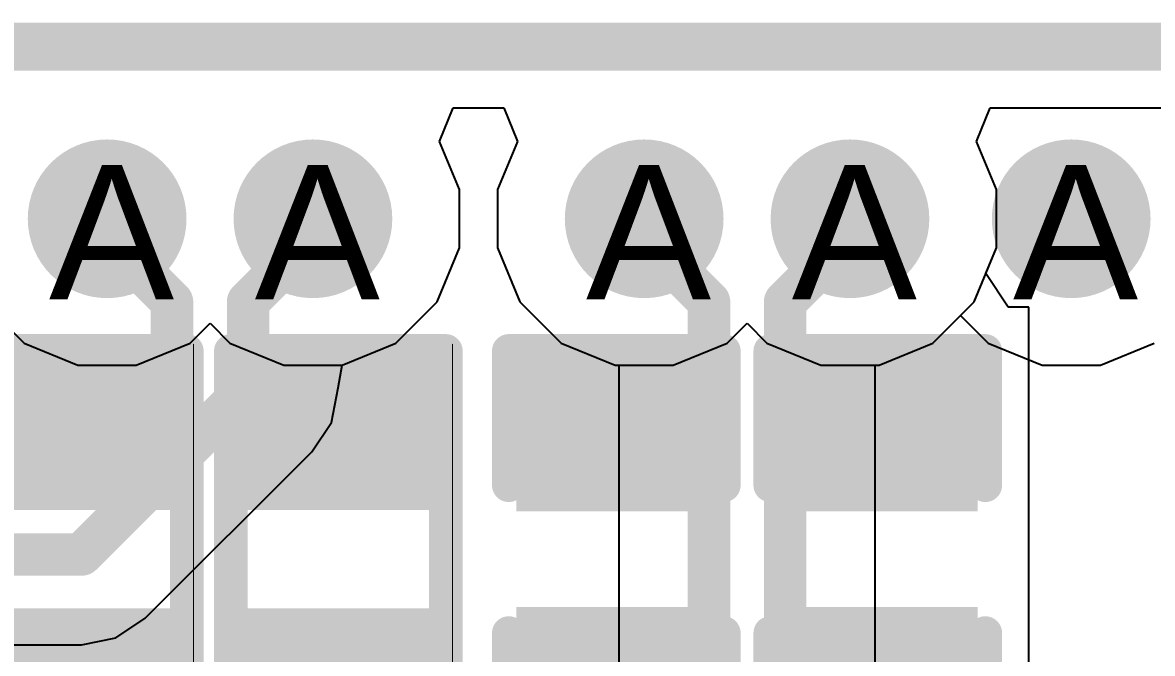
# Model space of a CAD drawing. Header units: inches. Extents: x 0 to 5271, y 0 to 5417.
# Drawn here: x 73.801 to 78.072, y 107.678 to 110.064 of the extents above; entities that cross this region are included whole.
import ezdxf

# ---------------------------------------------------------------- set-up
doc = ezdxf.new("R2010")
doc.units = ezdxf.units.IN
for name, color, linetype in [('Board_Outline', 216, 'Continuous'), ('Bottom Layer', 5, 'Continuous'), ('Bottom Overlay', 54, 'Continuous'), ('Bottom Paste', 16, 'Continuous'), ('Bottom Solder', 6, 'Continuous'), ('Drill Drawing', 1, 'Continuous'), ('L2_GND1', 16, 'Continuous'), ('L3_SIG1', 76, 'Continuous'), ('L4_PWR', 90, 'Continuous'), ('L5_GND2', 156, 'Continuous'), ('L6_SIG2', 130, 'Continuous'), ('L7_GND3', 216, 'Continuous'), ('Top Layer', 1, 'Continuous'), ('Top Overlay', 2, 'Continuous'), ('Via Holes', 16, 'Continuous')]:
    doc.layers.add(name, color=color, linetype=linetype)
doc.styles.add('Arial', font='', dxfattribs={"height": 0.2})
doc.styles.get('Arial').set_extended_font_data('Arial')

# ---------------------------------------------------------------- blocks, each defined once
blk = doc.blocks.new('RES_0402_B_491')
at = {"layer": 'Bottom Layer'}
for points in [[(-0.2413, 0.3175), (-0.2413, -0.3175), (-0.6985, -0.3175), (-0.6985, 0.3175)], [(0.6985, 0.3175), (0.6985, -0.3175), (0.2413, -0.3175), (0.2413, 0.3175)]]:
    blk.add_hatch(color=5, dxfattribs=at).paths.add_polyline_path(points)
at = {"layer": 'Bottom Paste'}
for points in [[(-0.2413, 0.3175), (-0.2413, -0.3175), (-0.6985, -0.3175), (-0.6985, 0.3175)], [(0.6985, 0.3175), (0.6985, -0.3175), (0.2413, -0.3175), (0.2413, 0.3175)]]:
    blk.add_hatch(color=16, dxfattribs=at).paths.add_polyline_path(points)
at = {"layer": 'Bottom Solder'}
for points in [[(-0.1863, 0.3725), (-0.1863, -0.3725), (-0.7535, -0.3725), (-0.7535, 0.3725)], [(0.7535, 0.3725), (0.7535, -0.3725), (0.1863, -0.3725), (0.1863, 0.3725)]]:
    blk.add_hatch(color=6, dxfattribs=at).paths.add_polyline_path(points)
at = {"layer": 'Bottom Overlay'}
for points in [[(0.7874, 0.4064, 0.127, 0.127, 0), (-0.7874, 0.4064, 0.127, 0.127, 0)], [(-0.7874, -0.4064, 0.127, 0.127, 0), (-0.7874, 0.4064, 0.127, 0.127, 0)], [(0.7874, -0.4064, 0.127, 0.127, 0), (0.7874, 0.4064, 0.127, 0.127, 0)], [(0.8128, 0.4318, 0.00323, 0.00323, 0), (-0.8128, 0.4318, 0.00323, 0.00323, 0)], [(0.7874, -0.4064, 0.127, 0.127, 0), (-0.7874, -0.4064, 0.127, 0.127, 0)]]:
    blk.add_lwpolyline(points, format="xyseb", dxfattribs=at)
for points in [[(-0.8191, 0.4064, 0.0635, 0.0635, 1), (-0.7556, 0.4064, 0.0635, 0.0635, 1)], [(-0.8191, 0.4064, 0.0635, 0.0635, 1), (-0.7556, 0.4064, 0.0635, 0.0635, 1)], [(0.7557, 0.4064, 0.0635, 0.0635, 1), (0.8192, 0.4064, 0.0635, 0.0635, 1)], [(0.7557, 0.4064, 0.0635, 0.0635, 1), (0.8192, 0.4064, 0.0635, 0.0635, 1)], [(-0.8136, 0.4318, 0.00161, 0.00161, 1), (-0.812, 0.4318, 0.00161, 0.00161, 1)], [(0.812, 0.4318, 0.00161, 0.00161, 1), (0.8136, 0.4318, 0.00161, 0.00161, 1)], [(-0.8191, -0.4064, 0.0635, 0.0635, 1), (-0.7556, -0.4064, 0.0635, 0.0635, 1)], [(-0.8191, -0.4064, 0.0635, 0.0635, 1), (-0.7556, -0.4064, 0.0635, 0.0635, 1)], [(0.7557, -0.4064, 0.0635, 0.0635, 1), (0.8192, -0.4064, 0.0635, 0.0635, 1)], [(0.7557, -0.4064, 0.0635, 0.0635, 1), (0.8192, -0.4064, 0.0635, 0.0635, 1)]]:
    blk.add_lwpolyline(points, format="xyseb", close=True, dxfattribs=at)
blk = doc.blocks.new('RES_0402_B_492')
at = {"layer": 'Bottom Layer'}
for points in [[(-0.2413, 0.3175), (-0.2413, -0.3175), (-0.6985, -0.3175), (-0.6985, 0.3175)], [(0.6985, 0.3175), (0.6985, -0.3175), (0.2413, -0.3175), (0.2413, 0.3175)]]:
    blk.add_hatch(color=5, dxfattribs=at).paths.add_polyline_path(points)
at = {"layer": 'Bottom Paste'}
for points in [[(-0.2413, 0.3175), (-0.2413, -0.3175), (-0.6985, -0.3175), (-0.6985, 0.3175)], [(0.6985, 0.3175), (0.6985, -0.3175), (0.2413, -0.3175), (0.2413, 0.3175)]]:
    blk.add_hatch(color=16, dxfattribs=at).paths.add_polyline_path(points)
at = {"layer": 'Bottom Solder'}
for points in [[(-0.1863, 0.3725), (-0.1863, -0.3725), (-0.7535, -0.3725), (-0.7535, 0.3725)], [(0.7535, 0.3725), (0.7535, -0.3725), (0.1863, -0.3725), (0.1863, 0.3725)]]:
    blk.add_hatch(color=6, dxfattribs=at).paths.add_polyline_path(points)
at = {"layer": 'Bottom Overlay'}
for points in [[(0.7874, 0.4064, 0.127, 0.127, 0), (-0.7874, 0.4064, 0.127, 0.127, 0)], [(-0.7874, -0.4064, 0.127, 0.127, 0), (-0.7874, 0.4064, 0.127, 0.127, 0)], [(0.7874, -0.4064, 0.127, 0.127, 0), (0.7874, 0.4064, 0.127, 0.127, 0)], [(0.8128, 0.4318, 0.00323, 0.00323, 0), (-0.8128, 0.4318, 0.00323, 0.00323, 0)], [(0.7874, -0.4064, 0.127, 0.127, 0), (-0.7874, -0.4064, 0.127, 0.127, 0)]]:
    blk.add_lwpolyline(points, format="xyseb", dxfattribs=at)
for points in [[(-0.8192, 0.4064, 0.0635, 0.0635, 1), (-0.7557, 0.4064, 0.0635, 0.0635, 1)], [(-0.8192, 0.4064, 0.0635, 0.0635, 1), (-0.7557, 0.4064, 0.0635, 0.0635, 1)], [(0.7556, 0.4064, 0.0635, 0.0635, 1), (0.8191, 0.4064, 0.0635, 0.0635, 1)], [(0.7556, 0.4064, 0.0635, 0.0635, 1), (0.8191, 0.4064, 0.0635, 0.0635, 1)], [(-0.8136, 0.4318, 0.00161, 0.00161, 1), (-0.812, 0.4318, 0.00161, 0.00161, 1)], [(0.812, 0.4318, 0.00161, 0.00161, 1), (0.8136, 0.4318, 0.00161, 0.00161, 1)], [(-0.8192, -0.4064, 0.0635, 0.0635, 1), (-0.7557, -0.4064, 0.0635, 0.0635, 1)], [(-0.8192, -0.4064, 0.0635, 0.0635, 1), (-0.7557, -0.4064, 0.0635, 0.0635, 1)], [(0.7556, -0.4064, 0.0635, 0.0635, 1), (0.8191, -0.4064, 0.0635, 0.0635, 1)], [(0.7556, -0.4064, 0.0635, 0.0635, 1), (0.8191, -0.4064, 0.0635, 0.0635, 1)]]:
    blk.add_lwpolyline(points, format="xyseb", close=True, dxfattribs=at)
blk = doc.blocks.new('UEA1112C_8HS6_4F_528')
at = {"layer": 'Top Overlay'}
blk.add_lwpolyline([(6.8, -12.3296, 0.127, 0.127, 0), (-6.8, -12.3296, 0.127, 0.127, 0)], format="xyseb", dxfattribs=at)
blk = doc.blocks.new('CAP_0402_B_637')
at = {"layer": 'Bottom Layer'}
for points in [[(-0.2413, 0.3175), (-0.2413, -0.3175), (-0.6985, -0.3175), (-0.6985, 0.3175)], [(0.6985, 0.3175), (0.6985, -0.3175), (0.2413, -0.3175), (0.2413, 0.3175)]]:
    blk.add_hatch(color=5, dxfattribs=at).paths.add_polyline_path(points)
at = {"layer": 'Bottom Paste'}
for points in [[(-0.2413, 0.3175), (-0.2413, -0.3175), (-0.6985, -0.3175), (-0.6985, 0.3175)], [(0.6985, 0.3175), (0.6985, -0.3175), (0.2413, -0.3175), (0.2413, 0.3175)]]:
    blk.add_hatch(color=16, dxfattribs=at).paths.add_polyline_path(points)
at = {"layer": 'Bottom Solder'}
for points in [[(-0.1813, 0.3775), (-0.1813, -0.3775), (-0.7585, -0.3775), (-0.7585, 0.3775)], [(0.7585, 0.3775), (0.7585, -0.3775), (0.1813, -0.3775), (0.1813, 0.3775)]]:
    blk.add_hatch(color=6, dxfattribs=at).paths.add_polyline_path(points)
at = {"layer": 'Bottom Overlay'}
for points in [[(-0.7874, 0.4064, 0.127, 0.127, 0), (-0.7874, -0.4064, 0.127, 0.127, 0)], [(-0.7874, 0.4064, 0.127, 0.127, 0), (-0.2794, 0.4064, 0.127, 0.127, 0)], [(0.2794, 0.4064, 0.127, 0.127, 0), (0.7874, 0.4064, 0.127, 0.127, 0)], [(0.7874, 0.4064, 0.127, 0.127, 0), (0.7874, -0.4064, 0.127, 0.127, 0)], [(-0.7874, -0.4064, 0.127, 0.127, 0), (-0.2794, -0.4064, 0.127, 0.127, 0)], [(0.2794, -0.4064, 0.127, 0.127, 0), (0.7874, -0.4064, 0.127, 0.127, 0)]]:
    blk.add_lwpolyline(points, format="xyseb", dxfattribs=at)
for points in [[(-0.8192, 0.4064, 0.0635, 0.0635, 1), (-0.7557, 0.4064, 0.0635, 0.0635, 1)], [(-0.8192, 0.4064, 0.0635, 0.0635, 1), (-0.7557, 0.4064, 0.0635, 0.0635, 1)], [(-0.3112, 0.4064, 0.0635, 0.0635, 1), (-0.2477, 0.4064, 0.0635, 0.0635, 1)], [(0.2476, 0.4064, 0.0635, 0.0635, 1), (0.3111, 0.4064, 0.0635, 0.0635, 1)], [(0.7556, 0.4064, 0.0635, 0.0635, 1), (0.8191, 0.4064, 0.0635, 0.0635, 1)], [(0.7556, 0.4064, 0.0635, 0.0635, 1), (0.8191, 0.4064, 0.0635, 0.0635, 1)], [(-0.8192, -0.4064, 0.0635, 0.0635, 1), (-0.7557, -0.4064, 0.0635, 0.0635, 1)], [(-0.8192, -0.4064, 0.0635, 0.0635, 1), (-0.7557, -0.4064, 0.0635, 0.0635, 1)], [(-0.3112, -0.4064, 0.0635, 0.0635, 1), (-0.2477, -0.4064, 0.0635, 0.0635, 1)], [(0.2476, -0.4064, 0.0635, 0.0635, 1), (0.3111, -0.4064, 0.0635, 0.0635, 1)], [(0.7556, -0.4064, 0.0635, 0.0635, 1), (0.8191, -0.4064, 0.0635, 0.0635, 1)], [(0.7556, -0.4064, 0.0635, 0.0635, 1), (0.8191, -0.4064, 0.0635, 0.0635, 1)]]:
    blk.add_lwpolyline(points, format="xyseb", close=True, dxfattribs=at)
blk = doc.blocks.new('CAP_0402_B_638')
at = {"layer": 'Bottom Layer'}
for points in [[(-0.2413, 0.3175), (-0.2413, -0.3175), (-0.6985, -0.3175), (-0.6985, 0.3175)], [(0.6985, 0.3175), (0.6985, -0.3175), (0.2413, -0.3175), (0.2413, 0.3175)]]:
    blk.add_hatch(color=5, dxfattribs=at).paths.add_polyline_path(points)
at = {"layer": 'Bottom Paste'}
for points in [[(-0.2413, 0.3175), (-0.2413, -0.3175), (-0.6985, -0.3175), (-0.6985, 0.3175)], [(0.6985, 0.3175), (0.6985, -0.3175), (0.2413, -0.3175), (0.2413, 0.3175)]]:
    blk.add_hatch(color=16, dxfattribs=at).paths.add_polyline_path(points)
at = {"layer": 'Bottom Solder'}
for points in [[(-0.1813, 0.3775), (-0.1813, -0.3775), (-0.7585, -0.3775), (-0.7585, 0.3775)], [(0.7585, 0.3775), (0.7585, -0.3775), (0.1813, -0.3775), (0.1813, 0.3775)]]:
    blk.add_hatch(color=6, dxfattribs=at).paths.add_polyline_path(points)
at = {"layer": 'Bottom Overlay'}
for points in [[(-0.7874, 0.4064, 0.127, 0.127, 0), (-0.7874, -0.4064, 0.127, 0.127, 0)], [(-0.7874, 0.4064, 0.127, 0.127, 0), (-0.2794, 0.4064, 0.127, 0.127, 0)], [(0.2794, 0.4064, 0.127, 0.127, 0), (0.7874, 0.4064, 0.127, 0.127, 0)], [(0.7874, 0.4064, 0.127, 0.127, 0), (0.7874, -0.4064, 0.127, 0.127, 0)], [(-0.7874, -0.4064, 0.127, 0.127, 0), (-0.2794, -0.4064, 0.127, 0.127, 0)], [(0.2794, -0.4064, 0.127, 0.127, 0), (0.7874, -0.4064, 0.127, 0.127, 0)]]:
    blk.add_lwpolyline(points, format="xyseb", dxfattribs=at)
for points in [[(-0.8192, 0.4064, 0.0635, 0.0635, 1), (-0.7557, 0.4064, 0.0635, 0.0635, 1)], [(-0.8192, 0.4064, 0.0635, 0.0635, 1), (-0.7557, 0.4064, 0.0635, 0.0635, 1)], [(-0.3112, 0.4064, 0.0635, 0.0635, 1), (-0.2477, 0.4064, 0.0635, 0.0635, 1)], [(0.2476, 0.4064, 0.0635, 0.0635, 1), (0.3111, 0.4064, 0.0635, 0.0635, 1)], [(0.7556, 0.4064, 0.0635, 0.0635, 1), (0.8191, 0.4064, 0.0635, 0.0635, 1)], [(0.7556, 0.4064, 0.0635, 0.0635, 1), (0.8191, 0.4064, 0.0635, 0.0635, 1)], [(-0.8192, -0.4064, 0.0635, 0.0635, 1), (-0.7557, -0.4064, 0.0635, 0.0635, 1)], [(-0.8192, -0.4064, 0.0635, 0.0635, 1), (-0.7557, -0.4064, 0.0635, 0.0635, 1)], [(-0.3112, -0.4064, 0.0635, 0.0635, 1), (-0.2477, -0.4064, 0.0635, 0.0635, 1)], [(0.2476, -0.4064, 0.0635, 0.0635, 1), (0.3111, -0.4064, 0.0635, 0.0635, 1)], [(0.7556, -0.4064, 0.0635, 0.0635, 1), (0.8191, -0.4064, 0.0635, 0.0635, 1)], [(0.7556, -0.4064, 0.0635, 0.0635, 1), (0.8191, -0.4064, 0.0635, 0.0635, 1)]]:
    blk.add_lwpolyline(points, format="xyseb", close=True, dxfattribs=at)

msp = doc.modelspace()

# ---------------------------------------------------------------- hatches: boundary and pattern name
at = {"layer": 'Bottom Layer'}
h = msp.add_hatch(color=5, dxfattribs=at)
edge = h.paths.add_edge_path()
edge.add_arc((74.121, 109.3216), 0.3, 0, 360)
h = msp.add_hatch(color=5, dxfattribs=at)
edge = h.paths.add_edge_path()
edge.add_arc((74.8988, 109.3216), 0.3, 0, 360)
h = msp.add_hatch(color=5, dxfattribs=at)
edge = h.paths.add_edge_path()
edge.add_arc((76.1509, 109.3216), 0.3, 0, 360)
h = msp.add_hatch(color=5, dxfattribs=at)
edge = h.paths.add_edge_path()
edge.add_arc((76.9287, 109.3216), 0.3, 0, 360)
h = msp.add_hatch(color=5, dxfattribs=at)
edge = h.paths.add_edge_path()
edge.add_arc((77.765, 109.3216), 0.3, 0, 360)
at = {"layer": 'L2_GND1'}
h = msp.add_hatch(color=16, dxfattribs=at)
edge = h.paths.add_edge_path()
edge.add_arc((74.121, 109.3216), 0.3, 0, 360)
h = msp.add_hatch(color=16, dxfattribs=at)
edge = h.paths.add_edge_path()
edge.add_arc((74.8988, 109.3216), 0.3, 0, 360)
h = msp.add_hatch(color=16, dxfattribs=at)
edge = h.paths.add_edge_path()
edge.add_arc((76.1509, 109.3216), 0.3, 0, 360)
h = msp.add_hatch(color=16, dxfattribs=at)
edge = h.paths.add_edge_path()
edge.add_arc((76.9287, 109.3216), 0.3, 0, 360)
h = msp.add_hatch(color=16, dxfattribs=at)
edge = h.paths.add_edge_path()
edge.add_arc((77.765, 109.3216), 0.3, 0, 360)
at = {"layer": 'L3_SIG1'}
h = msp.add_hatch(color=76, dxfattribs=at)
edge = h.paths.add_edge_path()
edge.add_arc((74.121, 109.3216), 0.3, 0, 360)
h = msp.add_hatch(color=76, dxfattribs=at)
edge = h.paths.add_edge_path()
edge.add_arc((74.8988, 109.3216), 0.3, 0, 360)
h = msp.add_hatch(color=76, dxfattribs=at)
edge = h.paths.add_edge_path()
edge.add_arc((76.1509, 109.3216), 0.3, 0, 360)
h = msp.add_hatch(color=76, dxfattribs=at)
edge = h.paths.add_edge_path()
edge.add_arc((76.9287, 109.3216), 0.3, 0, 360)
h = msp.add_hatch(color=76, dxfattribs=at)
edge = h.paths.add_edge_path()
edge.add_arc((77.765, 109.3216), 0.3, 0, 360)
at = {"layer": 'L4_PWR'}
h = msp.add_hatch(color=90, dxfattribs=at)
edge = h.paths.add_edge_path()
edge.add_arc((74.121, 109.3216), 0.3, 0, 360)
h = msp.add_hatch(color=90, dxfattribs=at)
edge = h.paths.add_edge_path()
edge.add_arc((74.8988, 109.3216), 0.3, 0, 360)
h = msp.add_hatch(color=90, dxfattribs=at)
edge = h.paths.add_edge_path()
edge.add_arc((76.1509, 109.3216), 0.3, 0, 360)
h = msp.add_hatch(color=90, dxfattribs=at)
edge = h.paths.add_edge_path()
edge.add_arc((76.9287, 109.3216), 0.3, 0, 360)
h = msp.add_hatch(color=90, dxfattribs=at)
edge = h.paths.add_edge_path()
edge.add_arc((77.765, 109.3216), 0.3, 0, 360)
at = {"layer": 'L5_GND2'}
h = msp.add_hatch(color=156, dxfattribs=at)
edge = h.paths.add_edge_path()
edge.add_arc((74.121, 109.3216), 0.3, 0, 360)
h = msp.add_hatch(color=156, dxfattribs=at)
edge = h.paths.add_edge_path()
edge.add_arc((74.8988, 109.3216), 0.3, 0, 360)
h = msp.add_hatch(color=156, dxfattribs=at)
edge = h.paths.add_edge_path()
edge.add_arc((76.1509, 109.3216), 0.3, 0, 360)
h = msp.add_hatch(color=156, dxfattribs=at)
edge = h.paths.add_edge_path()
edge.add_arc((76.9287, 109.3216), 0.3, 0, 360)
h = msp.add_hatch(color=156, dxfattribs=at)
edge = h.paths.add_edge_path()
edge.add_arc((77.765, 109.3216), 0.3, 0, 360)
at = {"layer": 'L6_SIG2'}
h = msp.add_hatch(color=130, dxfattribs=at)
edge = h.paths.add_edge_path()
edge.add_arc((74.121, 109.3216), 0.3, 0, 360)
h = msp.add_hatch(color=130, dxfattribs=at)
edge = h.paths.add_edge_path()
edge.add_arc((74.8988, 109.3216), 0.3, 0, 360)
h = msp.add_hatch(color=130, dxfattribs=at)
edge = h.paths.add_edge_path()
edge.add_arc((76.1509, 109.3216), 0.3, 0, 360)
h = msp.add_hatch(color=130, dxfattribs=at)
edge = h.paths.add_edge_path()
edge.add_arc((76.9287, 109.3216), 0.3, 0, 360)
h = msp.add_hatch(color=130, dxfattribs=at)
edge = h.paths.add_edge_path()
edge.add_arc((77.765, 109.3216), 0.3, 0, 360)
at = {"layer": 'L7_GND3'}
h = msp.add_hatch(color=216, dxfattribs=at)
edge = h.paths.add_edge_path()
edge.add_arc((74.121, 109.3216), 0.3, 0, 360)
h = msp.add_hatch(color=216, dxfattribs=at)
edge = h.paths.add_edge_path()
edge.add_arc((74.8988, 109.3216), 0.3, 0, 360)
h = msp.add_hatch(color=216, dxfattribs=at)
edge = h.paths.add_edge_path()
edge.add_arc((76.1509, 109.3216), 0.3, 0, 360)
h = msp.add_hatch(color=216, dxfattribs=at)
edge = h.paths.add_edge_path()
edge.add_arc((76.9287, 109.3216), 0.3, 0, 360)
h = msp.add_hatch(color=216, dxfattribs=at)
edge = h.paths.add_edge_path()
edge.add_arc((77.765, 109.3216), 0.3, 0, 360)
at = {"layer": 'Top Layer'}
h = msp.add_hatch(color=1, dxfattribs=at)
edge = h.paths.add_edge_path()
edge.add_arc((74.121, 109.3216), 0.3, 0, 360)
h = msp.add_hatch(color=1, dxfattribs=at)
edge = h.paths.add_edge_path()
edge.add_arc((74.8988, 109.3216), 0.3, 0, 360)
h = msp.add_hatch(color=1, dxfattribs=at)
edge = h.paths.add_edge_path()
edge.add_arc((76.1509, 109.3216), 0.3, 0, 360)
h = msp.add_hatch(color=1, dxfattribs=at)
edge = h.paths.add_edge_path()
edge.add_arc((76.9287, 109.3216), 0.3, 0, 360)
h = msp.add_hatch(color=1, dxfattribs=at)
edge = h.paths.add_edge_path()
edge.add_arc((77.765, 109.3216), 0.3, 0, 360)
at = {"layer": 'Via Holes'}
h = msp.add_hatch(color=7, dxfattribs=at)
edge = h.paths.add_edge_path()
edge.add_arc((74.121, 109.3216), 0.15, 0, 360)
h = msp.add_hatch(color=7, dxfattribs=at)
edge = h.paths.add_edge_path()
edge.add_arc((74.8988, 109.3216), 0.15, 0, 360)
h = msp.add_hatch(color=7, dxfattribs=at)
edge = h.paths.add_edge_path()
edge.add_arc((76.1509, 109.3216), 0.15, 0, 360)
h = msp.add_hatch(color=7, dxfattribs=at)
edge = h.paths.add_edge_path()
edge.add_arc((76.9287, 109.3216), 0.15, 0, 360)
h = msp.add_hatch(color=7, dxfattribs=at)
edge = h.paths.add_edge_path()
edge.add_arc((77.765, 109.3216), 0.15, 0, 360)

# ---------------------------------------------------------------- linework, layer by layer
at = {"layer": 'Board_Outline'}
msp.add_lwpolyline([(0, 110, 0.127, 0.127, 0), (150, 110, 0.127, 0.127, 0)], format="xyseb", dxfattribs=at)
at = {"layer": 'Bottom Layer'}
for p, q in [((77.4072, 109.614), (77.4586, 109.741)), ((77.4586, 109.741), (103.0075, 109.741)), ((77.4827, 109.4318), (77.4072, 109.614)), ((77.4827, 109.2114), (77.4827, 109.4318)), ((77.4424, 109.1142), (77.4827, 109.2114)), ((77.5273, 108.9872), (77.4424, 109.1142)), ((77.6054, 108.9872), (77.5273, 108.9872)), ((77.6054, 108.022), (77.6054, 108.9872)), ((77.6054, 107.0822), (77.6054, 108.022))]:
    msp.add_line(p, q, dxfattribs=at)
for points in [[(74.121, 109.2528, 0.1608, 0.1608, 0), (74.121, 109.3216, 0.1608, 0.1608, 0)], [(74.8988, 109.2528, 0.1608, 0.1608, 0), (74.8988, 109.3216, 0.1608, 0.1608, 0)], [(76.1509, 109.2528, 0.1608, 0.1608, 0), (76.1509, 109.3216, 0.1608, 0.1608, 0)], [(76.9287, 109.2528, 0.1608, 0.1608, 0), (76.9287, 109.3216, 0.1608, 0.1608, 0)], [(74.121, 109.2528, 0.1608, 0.1608, 0), (74.366, 109.0078, 0.1608, 0.1608, 0)], [(74.6538, 109.0078, 0.1608, 0.1608, 0), (74.8988, 109.2528, 0.1608, 0.1608, 0)], [(76.1509, 109.2528, 0.1608, 0.1608, 0), (76.3959, 109.0078, 0.1608, 0.1608, 0)], [(76.6837, 109.0078, 0.1608, 0.1608, 0), (76.9287, 109.2528, 0.1608, 0.1608, 0)], [(74.366, 108.747, 0.1608, 0.1608, 0), (74.366, 109.0078, 0.1608, 0.1608, 0)], [(74.6538, 108.747, 0.1608, 0.1608, 0), (74.6538, 109.0078, 0.1608, 0.1608, 0)], [(76.3959, 108.747, 0.1608, 0.1608, 0), (76.3959, 109.0078, 0.1608, 0.1608, 0)], [(76.6837, 108.747, 0.1608, 0.1608, 0), (76.6837, 109.0078, 0.1608, 0.1608, 0)], [(74.2718, 108.6528, 0.1608, 0.1608, 0), (74.366, 108.747, 0.1608, 0.1608, 0)], [(74.6538, 108.747, 0.1608, 0.1608, 0), (74.748, 108.6528, 0.1608, 0.1608, 0)], [(76.3017, 108.6528, 0.1608, 0.1608, 0), (76.3959, 108.747, 0.1608, 0.1608, 0)], [(76.6837, 108.747, 0.1608, 0.1608, 0), (76.7778, 108.6528, 0.1608, 0.1608, 0)], [(74.0157, 108.5046, 0.1608, 0.1608, 0), (74.164, 108.6528, 0.1608, 0.1608, 0)], [(74.164, 108.6528, 0.1608, 0.1608, 0), (74.2718, 108.6528, 0.1608, 0.1608, 0)], [(74.748, 108.6528, 0.1608, 0.1608, 0), (74.8559, 108.6528, 0.1608, 0.1608, 0)], [(74.8559, 108.6528, 0.1608, 0.1608, 0), (75.0041, 108.5046, 0.1608, 0.1608, 0)], [(76.0456, 108.5046, 0.1608, 0.1608, 0), (76.1938, 108.6528, 0.1608, 0.1608, 0)], [(76.1938, 108.6528, 0.1608, 0.1608, 0), (76.3017, 108.6528, 0.1608, 0.1608, 0)], [(76.7778, 108.6528, 0.1608, 0.1608, 0), (76.8857, 108.6528, 0.1608, 0.1608, 0)], [(76.8857, 108.6528, 0.1608, 0.1608, 0), (77.0339, 108.5046, 0.1608, 0.1608, 0)]]:
    msp.add_lwpolyline(points, format="xyseb", dxfattribs=at)
for points in [[(74.0808, 109.3216, 0.0804, 0.0804, 1), (74.1612, 109.3216, 0.0804, 0.0804, 1)], [(74.8586, 109.3216, 0.0804, 0.0804, 1), (74.939, 109.3216, 0.0804, 0.0804, 1)], [(76.1107, 109.3216, 0.0804, 0.0804, 1), (76.1911, 109.3216, 0.0804, 0.0804, 1)], [(76.8885, 109.3216, 0.0804, 0.0804, 1), (76.9689, 109.3216, 0.0804, 0.0804, 1)], [(74.0808, 109.2528, 0.0804, 0.0804, 1), (74.1612, 109.2528, 0.0804, 0.0804, 1)], [(74.0808, 109.2528, 0.0804, 0.0804, 1), (74.1612, 109.2528, 0.0804, 0.0804, 1)], [(74.8586, 109.2528, 0.0804, 0.0804, 1), (74.939, 109.2528, 0.0804, 0.0804, 1)], [(74.8586, 109.2528, 0.0804, 0.0804, 1), (74.939, 109.2528, 0.0804, 0.0804, 1)], [(76.1107, 109.2528, 0.0804, 0.0804, 1), (76.1911, 109.2528, 0.0804, 0.0804, 1)], [(76.1107, 109.2528, 0.0804, 0.0804, 1), (76.1911, 109.2528, 0.0804, 0.0804, 1)], [(76.8885, 109.2528, 0.0804, 0.0804, 1), (76.9689, 109.2528, 0.0804, 0.0804, 1)], [(76.8885, 109.2528, 0.0804, 0.0804, 1), (76.9689, 109.2528, 0.0804, 0.0804, 1)], [(74.3258, 109.0078, 0.0804, 0.0804, 1), (74.4062, 109.0078, 0.0804, 0.0804, 1)], [(74.3258, 109.0078, 0.0804, 0.0804, 1), (74.4062, 109.0078, 0.0804, 0.0804, 1)], [(74.6136, 109.0078, 0.0804, 0.0804, 1), (74.694, 109.0078, 0.0804, 0.0804, 1)], [(74.6136, 109.0078, 0.0804, 0.0804, 1), (74.694, 109.0078, 0.0804, 0.0804, 1)], [(76.3557, 109.0078, 0.0804, 0.0804, 1), (76.4361, 109.0078, 0.0804, 0.0804, 1)], [(76.3557, 109.0078, 0.0804, 0.0804, 1), (76.4361, 109.0078, 0.0804, 0.0804, 1)], [(76.6435, 109.0078, 0.0804, 0.0804, 1), (76.7239, 109.0078, 0.0804, 0.0804, 1)], [(76.6435, 109.0078, 0.0804, 0.0804, 1), (76.7239, 109.0078, 0.0804, 0.0804, 1)], [(74.3258, 108.747, 0.0804, 0.0804, 1), (74.4062, 108.747, 0.0804, 0.0804, 1)], [(74.3258, 108.747, 0.0804, 0.0804, 1), (74.4062, 108.747, 0.0804, 0.0804, 1)], [(74.6136, 108.747, 0.0804, 0.0804, 1), (74.694, 108.747, 0.0804, 0.0804, 1)], [(74.6136, 108.747, 0.0804, 0.0804, 1), (74.694, 108.747, 0.0804, 0.0804, 1)], [(76.3557, 108.747, 0.0804, 0.0804, 1), (76.4361, 108.747, 0.0804, 0.0804, 1)], [(76.3557, 108.747, 0.0804, 0.0804, 1), (76.4361, 108.747, 0.0804, 0.0804, 1)], [(76.6435, 108.747, 0.0804, 0.0804, 1), (76.7239, 108.747, 0.0804, 0.0804, 1)], [(76.6435, 108.747, 0.0804, 0.0804, 1), (76.7239, 108.747, 0.0804, 0.0804, 1)], [(74.1238, 108.6528, 0.0804, 0.0804, 1), (74.2042, 108.6528, 0.0804, 0.0804, 1)], [(74.1238, 108.6528, 0.0804, 0.0804, 1), (74.2042, 108.6528, 0.0804, 0.0804, 1)], [(74.2316, 108.6528, 0.0804, 0.0804, 1), (74.312, 108.6528, 0.0804, 0.0804, 1)], [(74.2316, 108.6528, 0.0804, 0.0804, 1), (74.312, 108.6528, 0.0804, 0.0804, 1)], [(74.7078, 108.6528, 0.0804, 0.0804, 1), (74.7882, 108.6528, 0.0804, 0.0804, 1)], [(74.7078, 108.6528, 0.0804, 0.0804, 1), (74.7882, 108.6528, 0.0804, 0.0804, 1)], [(74.8157, 108.6528, 0.0804, 0.0804, 1), (74.8961, 108.6528, 0.0804, 0.0804, 1)], [(74.8157, 108.6528, 0.0804, 0.0804, 1), (74.8961, 108.6528, 0.0804, 0.0804, 1)], [(76.1536, 108.6528, 0.0804, 0.0804, 1), (76.234, 108.6528, 0.0804, 0.0804, 1)], [(76.1536, 108.6528, 0.0804, 0.0804, 1), (76.234, 108.6528, 0.0804, 0.0804, 1)], [(76.2615, 108.6528, 0.0804, 0.0804, 1), (76.3419, 108.6528, 0.0804, 0.0804, 1)], [(76.2615, 108.6528, 0.0804, 0.0804, 1), (76.3419, 108.6528, 0.0804, 0.0804, 1)], [(76.7376, 108.6528, 0.0804, 0.0804, 1), (76.818, 108.6528, 0.0804, 0.0804, 1)], [(76.7376, 108.6528, 0.0804, 0.0804, 1), (76.818, 108.6528, 0.0804, 0.0804, 1)], [(76.8455, 108.6528, 0.0804, 0.0804, 1), (76.9259, 108.6528, 0.0804, 0.0804, 1)], [(76.8455, 108.6528, 0.0804, 0.0804, 1), (76.9259, 108.6528, 0.0804, 0.0804, 1)], [(73.9756, 108.5046, 0.0804, 0.0804, 1), (74.0559, 108.5046, 0.0804, 0.0804, 1)], [(74.9639, 108.5046, 0.0804, 0.0804, 1), (75.0443, 108.5046, 0.0804, 0.0804, 1)], [(76.0054, 108.5046, 0.0804, 0.0804, 1), (76.0858, 108.5046, 0.0804, 0.0804, 1)], [(76.9937, 108.5046, 0.0804, 0.0804, 1), (77.0741, 108.5046, 0.0804, 0.0804, 1)]]:
    msp.add_lwpolyline(points, format="xyseb", close=True, dxfattribs=at)
at = {"layer": 'L2_GND1'}
for p, q in [((75.3773, 109.614), (75.4288, 109.741)), ((75.4288, 109.741), (75.6209, 109.741)), ((75.6209, 109.741), (75.6724, 109.614)), ((75.4528, 109.4318), (75.3773, 109.614)), ((75.6724, 109.614), (75.5969, 109.4318)), ((75.4528, 109.2114), (75.4528, 109.4318)), ((75.5969, 109.4318), (75.5969, 109.2114)), ((75.3685, 109.0078), (75.4528, 109.2114)), ((75.5969, 109.2114), (75.6812, 109.0078)), ((75.2126, 108.8519), (75.3685, 109.0078)), ((75.6812, 109.0078), (75.8371, 108.8519)), ((73.7029, 108.9563), (73.8072, 108.8519)), ((77.2425, 108.8519), (77.3468, 108.9563)), ((77.3468, 108.9563), (77.4512, 108.8519)), ((74.4348, 108.8519), (74.5099, 108.927)), ((74.5099, 108.927), (74.585, 108.8519)), ((76.4647, 108.8519), (76.5398, 108.927)), ((76.5398, 108.927), (76.6149, 108.8519)), ((73.8072, 108.8519), (74.0108, 108.7676)), ((74.2312, 108.7676), (74.4348, 108.8519)), ((74.585, 108.8519), (74.7886, 108.7676)), ((75.009, 108.7676), (75.2126, 108.8519)), ((75.8371, 108.8519), (76.0407, 108.7676)), ((76.2611, 108.7676), (76.4647, 108.8519)), ((76.6149, 108.8519), (76.8185, 108.7676)), ((77.0389, 108.7676), (77.2425, 108.8519)), ((77.4512, 108.8519), (77.6548, 108.7676)), ((77.8752, 108.7676), (78.0788, 108.8519)), ((74.0108, 108.7676), (74.2312, 108.7676)), ((74.7886, 108.7676), (75.009, 108.7676)), ((76.0407, 108.7676), (76.2611, 108.7676)), ((76.8185, 108.7676), (77.0389, 108.7676)), ((77.6548, 108.7676), (77.8752, 108.7676))]:
    msp.add_line(p, q, dxfattribs=at)
at = {"layer": 'L3_SIG1'}
for p, q in [((75.3773, 109.614), (75.4288, 109.741)), ((75.4288, 109.741), (75.6209, 109.741)), ((75.6209, 109.741), (75.6724, 109.614)), ((77.4072, 109.614), (77.4586, 109.741)), ((77.4586, 109.741), (149.741, 109.741)), ((75.4528, 109.4318), (75.3773, 109.614)), ((75.6724, 109.614), (75.5969, 109.4318)), ((77.4827, 109.4318), (77.4072, 109.614)), ((75.4528, 109.2114), (75.4528, 109.4318)), ((75.5969, 109.4318), (75.5969, 109.2114)), ((77.4827, 109.2114), (77.4827, 109.4318)), ((75.3685, 109.0078), (75.4528, 109.2114)), ((75.5969, 109.2114), (75.6812, 109.0078)), ((77.3983, 109.0078), (77.4827, 109.2114)), ((73.6513, 109.0078), (73.8072, 108.8519)), ((75.2126, 108.8519), (75.3685, 109.0078)), ((75.6812, 109.0078), (75.8371, 108.8519)), ((77.2425, 108.8519), (77.3983, 109.0078)), ((74.4348, 108.8519), (74.5099, 108.927)), ((74.5099, 108.927), (74.585, 108.8519)), ((76.4647, 108.8519), (76.5398, 108.927)), ((76.5398, 108.927), (76.6149, 108.8519)), ((73.8072, 108.8519), (74.0108, 108.7676)), ((74.2312, 108.7676), (74.4348, 108.8519)), ((74.585, 108.8519), (74.7886, 108.7676)), ((75.009, 108.7676), (75.2126, 108.8519)), ((75.8371, 108.8519), (76.0407, 108.7676)), ((76.2611, 108.7676), (76.4647, 108.8519)), ((76.6149, 108.8519), (76.8185, 108.7676)), ((77.0389, 108.7676), (77.2425, 108.8519)), ((74.0108, 108.7676), (74.2312, 108.7676)), ((74.7886, 108.7676), (75.009, 108.7676)), ((76.0407, 108.7676), (76.2611, 108.7676)), ((76.8185, 108.7676), (77.0389, 108.7676))]:
    msp.add_line(p, q, dxfattribs=at)
at = {"layer": 'L4_PWR'}
for p, q in [((75.3773, 109.614), (75.4288, 109.741)), ((75.4288, 109.741), (75.6209, 109.741)), ((75.6209, 109.741), (75.6724, 109.614)), ((75.4528, 109.4318), (75.3773, 109.614)), ((75.6724, 109.614), (75.5969, 109.4318)), ((75.4528, 109.2114), (75.4528, 109.4318)), ((75.5969, 109.4318), (75.5969, 109.2114)), ((75.3685, 109.0078), (75.4528, 109.2114)), ((75.5969, 109.2114), (75.6812, 109.0078)), ((75.2126, 108.8519), (75.3685, 109.0078)), ((75.6812, 109.0078), (75.8371, 108.8519)), ((73.7029, 108.9563), (73.8072, 108.8519)), ((77.2425, 108.8519), (77.3468, 108.9563)), ((77.3468, 108.9563), (77.4512, 108.8519)), ((74.4348, 108.8519), (74.5099, 108.927)), ((74.5099, 108.927), (74.585, 108.8519)), ((76.4647, 108.8519), (76.5398, 108.927)), ((76.5398, 108.927), (76.6149, 108.8519)), ((73.8072, 108.8519), (74.0108, 108.7676)), ((74.2312, 108.7676), (74.4348, 108.8519)), ((74.585, 108.8519), (74.7886, 108.7676)), ((75.009, 108.7676), (75.2126, 108.8519)), ((75.8371, 108.8519), (76.0407, 108.7676)), ((76.2611, 108.7676), (76.4647, 108.8519)), ((76.6149, 108.8519), (76.8185, 108.7676)), ((77.0389, 108.7676), (77.2425, 108.8519)), ((77.4512, 108.8519), (77.6548, 108.7676)), ((77.8752, 108.7676), (78.0788, 108.8519)), ((74.0108, 108.7676), (74.2312, 108.7676)), ((74.7886, 108.7676), (75.009, 108.7676)), ((76.0407, 108.7676), (76.2611, 108.7676)), ((76.8185, 108.7676), (77.0389, 108.7676)), ((77.6548, 108.7676), (77.8752, 108.7676))]:
    msp.add_line(p, q, dxfattribs=at)
at = {"layer": 'L5_GND2'}
for p, q in [((75.3773, 109.614), (75.4288, 109.741)), ((75.4288, 109.741), (75.6209, 109.741)), ((75.6209, 109.741), (75.6724, 109.614)), ((77.4072, 109.614), (77.4586, 109.741)), ((77.4586, 109.741), (149.741, 109.741)), ((75.4528, 109.4318), (75.3773, 109.614)), ((75.6724, 109.614), (75.5969, 109.4318)), ((77.4827, 109.4318), (77.4072, 109.614)), ((75.4528, 109.2114), (75.4528, 109.4318)), ((75.5969, 109.4318), (75.5969, 109.2114)), ((77.4827, 109.2114), (77.4827, 109.4318)), ((75.3685, 109.0078), (75.4528, 109.2114)), ((75.5969, 109.2114), (75.6812, 109.0078)), ((77.3983, 109.0078), (77.4827, 109.2114)), ((73.6513, 109.0078), (73.8072, 108.8519)), ((75.2126, 108.8519), (75.3685, 109.0078)), ((75.6812, 109.0078), (75.8371, 108.8519)), ((77.2425, 108.8519), (77.3983, 109.0078)), ((74.4348, 108.8519), (74.5099, 108.927)), ((74.5099, 108.927), (74.585, 108.8519)), ((76.4647, 108.8519), (76.5398, 108.927)), ((76.5398, 108.927), (76.6149, 108.8519)), ((73.8072, 108.8519), (74.0108, 108.7676)), ((74.2312, 108.7676), (74.4348, 108.8519)), ((74.585, 108.8519), (74.7886, 108.7676)), ((75.009, 108.7676), (75.2126, 108.8519)), ((75.8371, 108.8519), (76.0407, 108.7676)), ((76.2611, 108.7676), (76.4647, 108.8519)), ((76.6149, 108.8519), (76.8185, 108.7676)), ((77.0389, 108.7676), (77.2425, 108.8519)), ((74.0108, 108.7676), (74.2312, 108.7676)), ((74.7886, 108.7676), (75.009, 108.7676)), ((76.0407, 108.7676), (76.2611, 108.7676)), ((76.8185, 108.7676), (77.0389, 108.7676))]:
    msp.add_line(p, q, dxfattribs=at)
at = {"layer": 'L6_SIG2'}
for p, q in [((75.3773, 109.614), (75.4288, 109.741)), ((75.4288, 109.741), (75.6209, 109.741)), ((75.6209, 109.741), (75.6724, 109.614)), ((77.4072, 109.614), (77.4586, 109.741)), ((77.4586, 109.741), (149.741, 109.741)), ((75.4528, 109.4318), (75.3773, 109.614)), ((75.6724, 109.614), (75.5969, 109.4318)), ((77.4827, 109.4318), (77.4072, 109.614)), ((75.4528, 109.2114), (75.4528, 109.4318)), ((75.5969, 109.4318), (75.5969, 109.2114)), ((77.4827, 109.2114), (77.4827, 109.4318)), ((75.3685, 109.0078), (75.4528, 109.2114)), ((75.5969, 109.2114), (75.6812, 109.0078)), ((77.3983, 109.0078), (77.4827, 109.2114)), ((73.6513, 109.0078), (73.8072, 108.8519)), ((75.2126, 108.8519), (75.3685, 109.0078)), ((75.6812, 109.0078), (75.8371, 108.8519)), ((77.2425, 108.8519), (77.3983, 109.0078)), ((74.4348, 108.8519), (74.5099, 108.927)), ((74.5099, 108.927), (74.585, 108.8519)), ((76.4647, 108.8519), (76.5398, 108.927)), ((76.5398, 108.927), (76.6149, 108.8519)), ((73.8072, 108.8519), (74.0108, 108.7676)), ((74.2312, 108.7676), (74.4348, 108.8519)), ((74.585, 108.8519), (74.7886, 108.7676)), ((75.009, 108.7676), (75.2126, 108.8519)), ((75.8371, 108.8519), (76.0407, 108.7676)), ((76.2611, 108.7676), (76.4647, 108.8519)), ((76.6149, 108.8519), (76.8185, 108.7676)), ((77.0389, 108.7676), (77.2425, 108.8519)), ((74.0108, 108.7676), (74.2312, 108.7676)), ((74.7886, 108.7676), (75.009, 108.7676)), ((76.0407, 108.7676), (76.2611, 108.7676)), ((76.8185, 108.7676), (77.0389, 108.7676))]:
    msp.add_line(p, q, dxfattribs=at)
at = {"layer": 'L7_GND3'}
for p, q in [((75.3773, 109.614), (75.4288, 109.741)), ((75.4288, 109.741), (75.6209, 109.741)), ((75.6209, 109.741), (75.6724, 109.614)), ((77.4072, 109.614), (77.4586, 109.741)), ((77.4586, 109.741), (149.741, 109.741)), ((75.4528, 109.4318), (75.3773, 109.614)), ((75.6724, 109.614), (75.5969, 109.4318)), ((77.4827, 109.4318), (77.4072, 109.614)), ((75.4528, 109.2114), (75.4528, 109.4318)), ((75.5969, 109.4318), (75.5969, 109.2114)), ((77.4827, 109.2114), (77.4827, 109.4318)), ((75.3685, 109.0078), (75.4528, 109.2114)), ((75.5969, 109.2114), (75.6812, 109.0078)), ((77.3983, 109.0078), (77.4827, 109.2114)), ((73.6513, 109.0078), (73.8072, 108.8519)), ((75.2126, 108.8519), (75.3685, 109.0078)), ((75.6812, 109.0078), (75.8371, 108.8519)), ((77.2425, 108.8519), (77.3983, 109.0078)), ((74.4348, 108.8519), (74.5099, 108.927)), ((74.5099, 108.927), (74.585, 108.8519)), ((76.4647, 108.8519), (76.5398, 108.927)), ((76.5398, 108.927), (76.6149, 108.8519)), ((73.8072, 108.8519), (74.0108, 108.7676)), ((74.2312, 108.7676), (74.4348, 108.8519)), ((74.585, 108.8519), (74.7886, 108.7676)), ((75.009, 108.7676), (75.2126, 108.8519)), ((75.8371, 108.8519), (76.0407, 108.7676)), ((76.2611, 108.7676), (76.4647, 108.8519)), ((76.6149, 108.8519), (76.8185, 108.7676)), ((77.0389, 108.7676), (77.2425, 108.8519)), ((74.0108, 108.7676), (74.2312, 108.7676)), ((74.7886, 108.7676), (75.009, 108.7676)), ((76.0407, 108.7676), (76.2611, 108.7676)), ((76.8185, 108.7676), (77.0389, 108.7676))]:
    msp.add_line(p, q, dxfattribs=at)
at = {"layer": 'Top Layer'}
for p, q in [((75.3773, 109.614), (75.4288, 109.741)), ((75.4288, 109.741), (75.6209, 109.741)), ((75.6209, 109.741), (75.6724, 109.614)), ((77.4072, 109.614), (77.4586, 109.741)), ((77.4586, 109.741), (102.362, 109.741)), ((75.4528, 109.4318), (75.3773, 109.614)), ((75.6724, 109.614), (75.5969, 109.4318)), ((77.4827, 109.4318), (77.4072, 109.614)), ((75.4528, 109.2114), (75.4528, 109.4318)), ((75.5969, 109.4318), (75.5969, 109.2114)), ((77.4827, 109.2114), (77.4827, 109.4318)), ((75.3685, 109.0078), (75.4528, 109.2114)), ((75.5969, 109.2114), (75.6812, 109.0078)), ((77.3983, 109.0078), (77.4827, 109.2114)), ((75.2126, 108.8519), (75.3685, 109.0078)), ((75.6812, 109.0078), (75.8371, 108.8519)), ((77.2425, 108.8519), (77.3983, 109.0078)), ((75.009, 108.7676), (75.2126, 108.8519)), ((75.8371, 108.8519), (76.0407, 108.7676)), ((77.0389, 108.7676), (77.2425, 108.8519)), ((74.9947, 108.6821), (75.009, 108.7676)), ((76.0407, 108.7676), (76.0549, 108.7676)), ((76.0549, 108.7676), (76.0549, 107.0961)), ((77.0246, 107.3566), (77.0246, 108.7676)), ((77.0246, 108.7676), (77.0389, 108.7676)), ((74.9688, 108.5516), (74.9947, 108.6821)), ((74.8949, 108.441), (74.9688, 108.5516)), ((74.265, 107.8111), (74.8949, 108.441)), ((74.8949, 108.441), (74.8949, 108.441)), ((74.1544, 107.7372), (74.265, 107.8111)), ((73.198, 107.7113), (74.0239, 107.7113)), ((74.0239, 107.7113), (74.1544, 107.7372)), ((74.0239, 107.7113), (74.0239, 107.7113))]:
    msp.add_line(p, q, dxfattribs=at)
for points in [[(74.121, 109.2528, 0.1608, 0.1608, 0), (74.121, 109.3216, 0.1608, 0.1608, 0)], [(74.8988, 109.2528, 0.1608, 0.1608, 0), (74.8988, 109.3216, 0.1608, 0.1608, 0)], [(76.1509, 109.2528, 0.1608, 0.1608, 0), (76.1509, 109.3216, 0.1608, 0.1608, 0)], [(76.9287, 109.2528, 0.1608, 0.1608, 0), (76.9287, 109.3216, 0.1608, 0.1608, 0)], [(74.121, 109.2528, 0.1608, 0.1608, 0), (74.366, 109.0078, 0.1608, 0.1608, 0)], [(74.6538, 109.0078, 0.1608, 0.1608, 0), (74.8988, 109.2528, 0.1608, 0.1608, 0)], [(76.1509, 109.2528, 0.1608, 0.1608, 0), (76.3959, 109.0078, 0.1608, 0.1608, 0)], [(76.6837, 109.0078, 0.1608, 0.1608, 0), (76.9287, 109.2528, 0.1608, 0.1608, 0)], [(74.366, 108.8013, 0.1608, 0.1608, 0), (74.366, 109.0078, 0.1608, 0.1608, 0)], [(74.6538, 108.6821, 0.1608, 0.1608, 0), (74.6538, 109.0078, 0.1608, 0.1608, 0)], [(76.3959, 107.0961, 0.1608, 0.1608, 0), (76.3959, 109.0078, 0.1608, 0.1608, 0)], [(76.6837, 107.2153, 0.1608, 0.1608, 0), (76.6837, 109.0078, 0.1608, 0.1608, 0)], [(73.9047, 108.34, 0.1608, 0.1608, 0), (74.366, 108.8013, 0.1608, 0.1608, 0)], [(74.0239, 108.0522, 0.1608, 0.1608, 0), (74.6538, 108.6821, 0.1608, 0.1608, 0)], [(72.9578, 108.34, 0.1608, 0.1608, 0), (73.9047, 108.34, 0.1608, 0.1608, 0)], [(72.9578, 108.0522, 0.1608, 0.1608, 0), (74.0239, 108.0522, 0.1608, 0.1608, 0)]]:
    msp.add_lwpolyline(points, format="xyseb", dxfattribs=at)
for points in [[(74.0808, 109.3216, 0.0804, 0.0804, 1), (74.1612, 109.3216, 0.0804, 0.0804, 1)], [(74.8586, 109.3216, 0.0804, 0.0804, 1), (74.939, 109.3216, 0.0804, 0.0804, 1)], [(76.1107, 109.3216, 0.0804, 0.0804, 1), (76.1911, 109.3216, 0.0804, 0.0804, 1)], [(76.8885, 109.3216, 0.0804, 0.0804, 1), (76.9689, 109.3216, 0.0804, 0.0804, 1)], [(74.0808, 109.2528, 0.0804, 0.0804, 1), (74.1612, 109.2528, 0.0804, 0.0804, 1)], [(74.0808, 109.2528, 0.0804, 0.0804, 1), (74.1612, 109.2528, 0.0804, 0.0804, 1)], [(74.8586, 109.2528, 0.0804, 0.0804, 1), (74.939, 109.2528, 0.0804, 0.0804, 1)], [(74.8586, 109.2528, 0.0804, 0.0804, 1), (74.939, 109.2528, 0.0804, 0.0804, 1)], [(76.1107, 109.2528, 0.0804, 0.0804, 1), (76.1911, 109.2528, 0.0804, 0.0804, 1)], [(76.1107, 109.2528, 0.0804, 0.0804, 1), (76.1911, 109.2528, 0.0804, 0.0804, 1)], [(76.8885, 109.2528, 0.0804, 0.0804, 1), (76.9689, 109.2528, 0.0804, 0.0804, 1)], [(76.8885, 109.2528, 0.0804, 0.0804, 1), (76.9689, 109.2528, 0.0804, 0.0804, 1)], [(74.3258, 109.0078, 0.0804, 0.0804, 1), (74.4062, 109.0078, 0.0804, 0.0804, 1)], [(74.3258, 109.0078, 0.0804, 0.0804, 1), (74.4062, 109.0078, 0.0804, 0.0804, 1)], [(74.6136, 109.0078, 0.0804, 0.0804, 1), (74.694, 109.0078, 0.0804, 0.0804, 1)], [(74.6136, 109.0078, 0.0804, 0.0804, 1), (74.694, 109.0078, 0.0804, 0.0804, 1)], [(76.3557, 109.0078, 0.0804, 0.0804, 1), (76.4361, 109.0078, 0.0804, 0.0804, 1)], [(76.3557, 109.0078, 0.0804, 0.0804, 1), (76.4361, 109.0078, 0.0804, 0.0804, 1)], [(76.6435, 109.0078, 0.0804, 0.0804, 1), (76.7239, 109.0078, 0.0804, 0.0804, 1)], [(76.6435, 109.0078, 0.0804, 0.0804, 1), (76.7239, 109.0078, 0.0804, 0.0804, 1)], [(74.3258, 108.8013, 0.0804, 0.0804, 1), (74.4062, 108.8013, 0.0804, 0.0804, 1)], [(74.3258, 108.8013, 0.0804, 0.0804, 1), (74.4062, 108.8013, 0.0804, 0.0804, 1)], [(74.6136, 108.6821, 0.0804, 0.0804, 1), (74.694, 108.6821, 0.0804, 0.0804, 1)], [(74.6136, 108.6821, 0.0804, 0.0804, 1), (74.694, 108.6821, 0.0804, 0.0804, 1)], [(73.8645, 108.34, 0.0804, 0.0804, 1), (73.9449, 108.34, 0.0804, 0.0804, 1)], [(73.8645, 108.34, 0.0804, 0.0804, 1), (73.9449, 108.34, 0.0804, 0.0804, 1)], [(73.9837, 108.0522, 0.0804, 0.0804, 1), (74.0641, 108.0522, 0.0804, 0.0804, 1)], [(73.9837, 108.0522, 0.0804, 0.0804, 1), (74.0641, 108.0522, 0.0804, 0.0804, 1)]]:
    msp.add_lwpolyline(points, format="xyseb", close=True, dxfattribs=at)

# ---------------------------------------------------------------- block references
for name, p, rotation in [('UEA1112C_8HS6_4F_528', (75.726, 97.615), 180), ('RES_0402_B_492', (74.0157, 108.0347), 270), ('RES_0402_B_491', (74.9949, 108.0347), 270), ('CAP_0402_B_638', (76.0456, 108.0347), 90), ('CAP_0402_B_637', (77.0339, 108.0347), 90)]:
    msp.add_blockref(name, p, dxfattribs=dict(rotation=rotation))

# ---------------------------------------------------------------- texts
at = {"layer": 'Drill Drawing', "style": 'Arial'}
for p in [(73.9009, 109.0169), (74.6787, 109.0169), (75.9308, 109.0169), (76.7086, 109.0169), (77.5449, 109.0169)]:
    msp.add_text('A', height=0.508, dxfattribs=at).set_placement(p)

doc.saveas('drawing.dxf')
